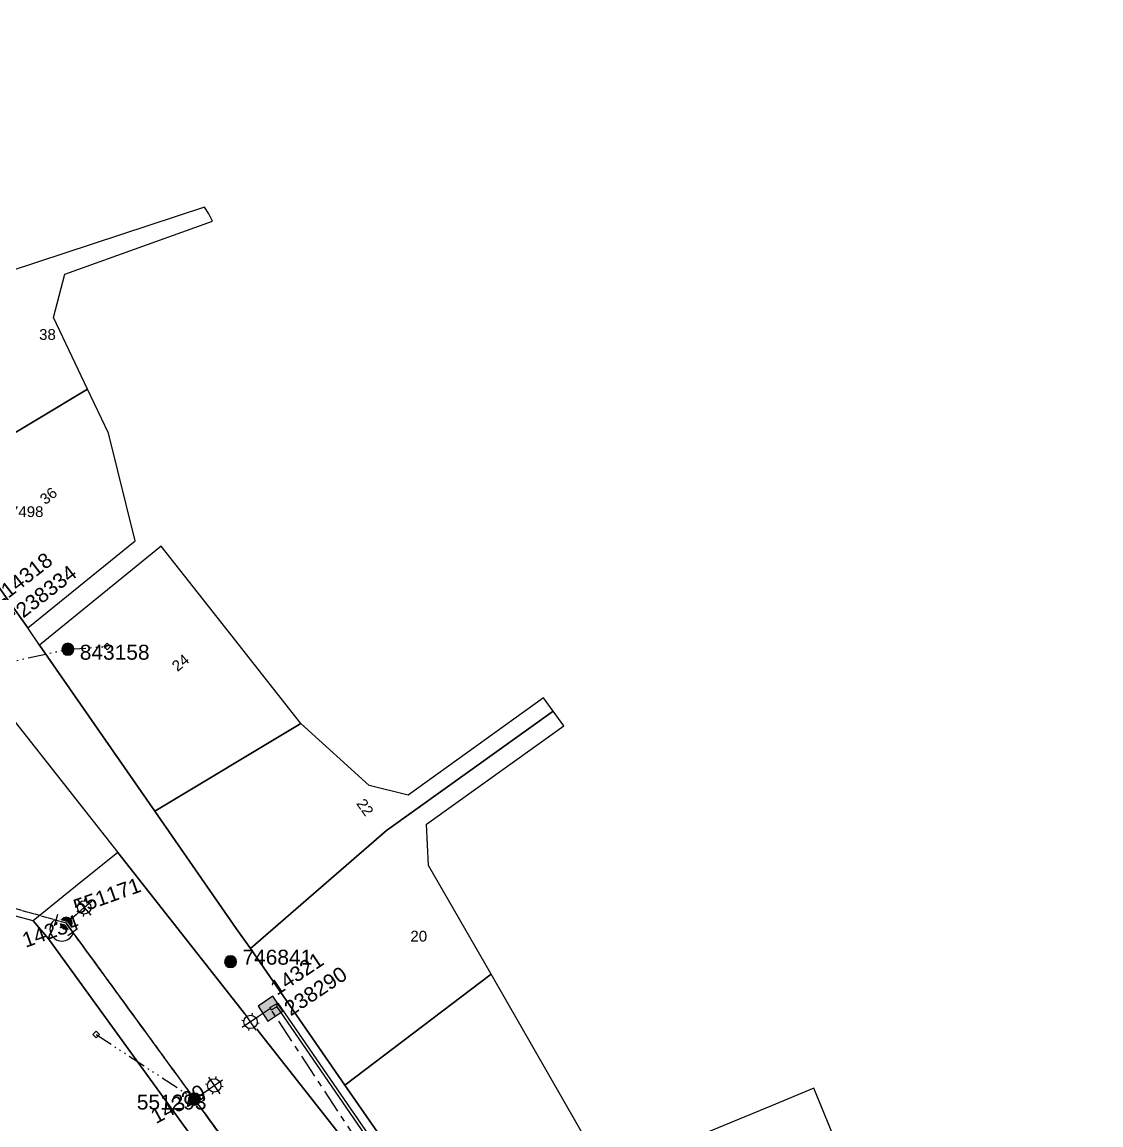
# Model space of a CAD drawing. Header units: metres. Extents: x 310735 to 311241, y 6267063 to 6267603.
# Drawn here: x 311036.2 to 311216.6, y 6267419 to 6267603.5 of the extents above; entities that cross this region are included whole.
import ezdxf
from ezdxf.enums import TextEntityAlignment as Align

# ---------------------------------------------------------------- set-up
doc = ezdxf.new("R2010")
doc.units = ezdxf.units.M
for name, pattern in [('Cable Exist OH', [1, 1, 0]), ('Cable Exist UG', [7, 4, -1, 1, -1]), ('PHANTOMX2', [6.6, 3, -0.75, 0.2, -0.75, 0.2, -0.75, 0.2, -0.75])]:
    doc.linetypes.add(name, pattern=pattern)
doc.layers.get('0').update_dxf_attribs({"color": 6})
for name, color, linetype, lineweight in [('_User_LV_Exist', 5, 'Continuous', 35), ('Cadastre Land Parcels_SP_EXT', 118, 'Continuous', 15), ('Cadastre Roads_SP_EXT', 218, 'Continuous', 15), ('Mains_HV_EXT', 13, 'Continuous', 25), ('Mains_LV_EXT', 163, 'Continuous', 25), ('Mains_SL_EXT', 131, 'Continuous', 25), ('Services_SP_EXT', 42, 'PHANTOMX2', 20)]:
    doc.layers.add(name, color=color, linetype=linetype, lineweight=lineweight)
for name, color, linetype in [('Duct_SP_EXT', 30, 'Continuous'), ('Equip_SP_SL_EXT', 7, 'Continuous'), ('SupportsOH_SP_TR_HV_LV_SL_EXT', 7, 'Continuous'), ('SupportsUG_SP_LV_SL_EXT', 7, 'Continuous')]:
    doc.layers.add(name, color=color, linetype=linetype)
doc.styles.add('COLUMN_LABEL', font='arial.ttf', dxfattribs={"height": 2})
doc.styles.add('iecARIAL', font='arial.ttf', dxfattribs={"height": 2})
doc.styles.add('POLE_LABEL', font='arial.ttf', dxfattribs={"height": 2})
doc.styles.add('SL_LABEL', font='arial.ttf', dxfattribs={"height": 2})
doc.styles.get("Standard").update_dxf_attribs({"font": 'arial.ttf'})

# ---------------------------------------------------------------- blocks, each defined once
blk = doc.blocks.new('COLUMN_EXT')
blk.add_hatch(color=256).paths.add_polyline_path([(1.5, -1.5), (1.5, 1.5), (-1.5, 1.5), (-1.5, -1.5)])
blk.add_lwpolyline([(1.5, 1.5), (-1.5, 1.5), (-1.5, -1.5), (1.5, -1.5)], close=True)
at = {"flags": 9}
for tag, p in [('SUBURB', (-1.81, 1.8)), ('NOTES', (-1.81, 2)), ('COLUMN_TYPE', (-1.81, 0.4)), ('STREETNAME', (-1.81, 1.6)), ('OWNED_BY', (-1.81, 0.6)), ('LOCATION', (-1.81, 1.4)), ('LEGEND', (-1.81, 1.2)), ('USAGE', (-1.81, 1)), ('STATE', (-1.81, 0.8))]:
    blk.add_attdef(tag, text='', height=0.2, rotation=180, dxfattribs=at).set_placement(p, align=Align.MIDDLE_LEFT)
at = {"flags": 1}
blk.add_attdef('Z', (-1.81, 2.35), '', height=0.2, rotation=180, dxfattribs=at)
at = {"flags": 9}
for tag, style, p in [('STRUCTURE_PLANT_NUMBER', 'POLE_LABEL', (-1.81, -0.03)), ('STREET_CODE', 'COLUMN_LABEL', (-1.81, 0.2))]:
    blk.add_attdef(tag, text='', height=0.2, rotation=180, dxfattribs=dict(at, style=style)).set_placement(p, align=Align.MIDDLE_LEFT)
at = {"style": 'COLUMN_LABEL', "width": 0.9, "flags": 8}
blk.add_attdef('ASSET_NUM', text='', height=2, rotation=270, dxfattribs=at).set_placement((2, -4), align=Align.MIDDLE_LEFT)
blk = doc.blocks.new('SL_LANTERN_EXT')
at = {"flags": 9}
for tag, p in [('LRATECODE', (-7.4, 0)), ('LOUTREACHVOCAB', (-7.2, 0)), ('LOUTREACH', (-7, 0)), ('LANTNUMBER', (-6.6, 0)), ('LNEW', (-6.4, 0)), ('LMASTVOCAB', (-6.2, 0)), ('LMAST', (-6, 0)), ('LLAMPVOCAB', (-5.8, 0)), ('LLAMP', (-5.6, 0)), ('LEXIST', (-5.4, 0)), ('LCHARGE3PERCENT', (-5.2, 0)), ('LCHARGE3', (-5, 0)), ('LCHARGE2PERCENT', (-4.8, 0)), ('LCHARGE2', (-4.6, 0)), ('LCHARGE1PERCENT', (-4.4, 0)), ('LCHARGE1', (-4.2, 0)), ('LCATEGORY', (-4, 0)), ('LBRACKETVOCAB', (-3.8, 0)), ('LBRACKET', (-3.6, 0)), ('LKINGHEIGHT', (-3.4, 0)), ('CREPLACE', (-3.2, 0)), ('CREMOVE', (-3, 0)), ('CNUMBER', (-2.8, 0)), ('CNEW', (-2.6, 0)), ('CEXIST', (-2.4, 0)), ('USAGE', (-2.2, 0)), ('STATE', (-2, 0)), ('OWNED_BY', (-1.8, 0)), ('ORIENTATION', (-1.6, 0)), ('OPERATING_VOLTAGE', (-1.4, 0)), ('NO_PHASES', (-1.2, 0)), ('LANTERN_TYPE', (-1, 0)), ('LANTERN_PURPOSE', (-0.8, 0)), ('CONTROL_TYPE', (-0.6, 0)), ('CONSTRUCTED_VOLTAGE', (-0.4, 0))]:
    blk.add_attdef(tag, text='', height=0.001, rotation=270, dxfattribs=at).set_placement(p, align=Align.MIDDLE_LEFT)
at = {"style": 'SL_LABEL', "flags": 9}
blk.add_attdef('STREET_CODE', text='', height=0.001, rotation=270, dxfattribs=at).set_placement((0, 0), align=Align.MIDDLE_LEFT)
at = {"flags": 1}
blk.add_attdef('Z', (0, 0), '', height=0.001, rotation=270, dxfattribs=at)
at = {"width": 0.9}
blk.add_attdef('LNUMBER', text='', height=1, dxfattribs=at).set_placement((7, -1), align=Align.MIDDLE_LEFT)
at = {"flags": 9}
for tag, p in [('LREMOVE', (0, -7.6)), ('LREPLACE', (0, -7.8)), ('LTYPE', (0, -8)), ('LTYPEVOCAB', (0, -8.2)), ('LEGEND', (0, -8.4)), ('SUBURB', (0, -8.6)), ('STREETNAME', (0, -8.8)), ('LOCATION', (0, -9)), ('NOTES', (0, -9.2)), ('MAINTAINED_BY', (0, -9.86))]:
    blk.add_attdef(tag, text='', height=0.001, dxfattribs=at).set_placement(p, align=Align.MIDDLE_LEFT)
blk.add_attdef('OPERATED_BY', (0, -9.61), '', height=0.001, dxfattribs=at)
blk.add_wipeout([(5.69, 0), (5.06, -1.06), (4, -1.69), (2.94, -1.06), (2.31, 0), (2.94, 1.06), (4, 1.69), (5.06, 1.06)])
for p, q in [((0, 0), (4, 0)), ((2.94, 1.06), (3.2, 0.8)), ((4, 1.69), (4, 0)), ((5.06, 1.06), (4.8, 0.8)), ((2.94, -1.06), (3.2, -0.8)), ((4, 0), (5.69, 0)), ((4, 0), (4, -1.69)), ((5.06, -1.06), (4.8, -0.8))]:
    blk.add_line(p, q)
blk.add_circle((4, 0), 1.12)
blk = doc.blocks.new('CCP_EXT')
at = {"flags": 9}
for tag, p in [('STATE', (0, -1.8)), ('LIFE_SUPPORT', (0, -1.6)), ('NOTES', (0, -2))]:
    blk.add_attdef(tag, text='', height=0.2, dxfattribs=at).set_placement(p, align=Align.MIDDLE_LEFT)
blk.add_wipeout([(0, 0.57), (0.57, 0), (0, -0.57), (-0.57, 0)])
blk.add_lwpolyline([(-0.57, 0), (0, 0.57), (0.57, 0), (0, -0.57), (-0.57, 0)])
at = {"flags": 1}
blk.add_attdef('Z', (0, 0), '', height=0.2, dxfattribs=at)
at = {"flags": 9}
for tag, p in [('CCP_TYPE', (0, 0)), ('CONSTRUCTED_VOLTAGE', (0, -0.2)), ('OPERATING_VOLTAGE', (0, -0.6)), ('ORIENTATION', (0, -0.8)), ('OWNED_BY', (0, -1)), ('NO_PHASES', (0, -0.4)), ('USAGE', (0, -1.2)), ('LEGEND', (0, -1.4))]:
    blk.add_attdef(tag, text='', height=0.2, dxfattribs=at).set_placement(p, align=Align.MIDDLE_LEFT)
blk = doc.blocks.new('POLE_EXT')
blk.add_hatch(color=256).paths.add_polyline_path([(-1, 0, 1), (1, 0, 1)])
blk.add_lwpolyline([(-1, 0, 1), (1, 0, 1)], format="xyb", close=True)
at = {"flags": 8}
blk.add_attdef('pNumber', text='', height=2, dxfattribs=at).set_placement((2.5, 2.5), align=Align.MIDDLE_CENTER)
at = {"style": 'POLE_LABEL', "flags": 9}
for tag, p in [('STRUCTURE_PLANT_NUMBER', (1.35, 0.03)), ('STREET_CODE', (1.35, -0.2))]:
    blk.add_attdef(tag, text='', height=0.2, dxfattribs=at).set_placement(p, align=Align.MIDDLE_LEFT)
at = {"flags": 9}
for tag, p in [('OWNED_BY', (1.35, -0.4)), ('SPECIAL_USE', (1.35, -0.8)), ('STATE', (1.35, -1)), ('cLV', (1.35, -1.4)), ('hDepth', (1.35, -1.6)), ('hDia', (1.35, -1.8)), ('PARENT', (1.35, -0.6)), ('USAGE', (1.35, -1.2)), ('cHV', (1.35, -2)), ('cLinedev', (1.35, -3.4)), ('LBRACKET', (1.35, -2.2)), ('LExisting', (1.35, -2.4)), ('LANTNUMBER', (1.35, -2.6)), ('LOther', (1.35, -2.8)), ('LRemove', (1.35, -3)), ('LEGEND', (1.35, -3.2)), ('LOCATION', (1.35, -3.6)), ('pExisting', (1.35, -3.8)), ('pFooting', (1.35, -4.4)), ('pNew', (1.35, -4.6)), ('pRelocate', (1.35, -5)), ('pRemove', (1.35, -5.2)), ('pReplace', (1.35, -5.4)), ('pStay', (1.35, -5.6)), ('PFNUMBER', (1.35, -4)), ('NEWPFNUMBER', (1.35, -4.2)), ('pType', (1.35, -5.8)), ('cspan', (1.35, -6)), ('STREETNAME', (1.35, -6.2)), ('SUBURB', (1.35, -6.4)), ('OPERATED_BY', (1.36, -7.01)), ('NOTES', (1.35, -6.6)), ('MAINTAINED_BY', (1.36, -6.81))]:
    blk.add_attdef(tag, text='', height=0.2, dxfattribs=at).set_placement(p, align=Align.MIDDLE_LEFT)
at = {"flags": 1}
blk.add_attdef('Z', (1.35, -7.33), '', height=0.2, dxfattribs=at)
blk = doc.blocks.new('*U487')
at = {"width": 0.9}
blk.add_attdef('LNUMBER', text='', height=1, rotation=41.4376, dxfattribs=at).set_placement((5.91, 3.88), align=Align.MIDDLE_LEFT)
at = {"flags": 9}
for tag, p in [('LRATECODE', (-7.4, 0)), ('LOUTREACHVOCAB', (-7.2, 0)), ('LOUTREACH', (-7, 0)), ('LANTNUMBER', (-6.6, 0)), ('LNEW', (-6.4, 0)), ('LMASTVOCAB', (-6.2, 0)), ('LMAST', (-6, 0)), ('LLAMPVOCAB', (-5.8, 0)), ('LLAMP', (-5.6, 0)), ('LEXIST', (-5.4, 0)), ('LCHARGE3PERCENT', (-5.2, 0)), ('LCHARGE3', (-5, 0)), ('LCHARGE2PERCENT', (-4.8, 0)), ('LCHARGE2', (-4.6, 0)), ('LCHARGE1PERCENT', (-4.4, 0)), ('LCHARGE1', (-4.2, 0)), ('LCATEGORY', (-4, 0)), ('LBRACKETVOCAB', (-3.8, 0)), ('LBRACKET', (-3.6, 0)), ('LKINGHEIGHT', (-3.4, 0)), ('CREPLACE', (-3.2, 0)), ('CREMOVE', (-3, 0)), ('CNUMBER', (-2.8, 0)), ('CNEW', (-2.6, 0)), ('CEXIST', (-2.4, 0)), ('USAGE', (-2.2, 0)), ('STATE', (-2, 0)), ('OWNED_BY', (-1.8, 0)), ('ORIENTATION', (-1.6, 0)), ('OPERATING_VOLTAGE', (-1.4, 0)), ('NO_PHASES', (-1.2, 0)), ('LANTERN_TYPE', (-1, 0)), ('LANTERN_PURPOSE', (-0.8, 0)), ('CONTROL_TYPE', (-0.6, 0)), ('CONSTRUCTED_VOLTAGE', (-0.4, 0))]:
    blk.add_attdef(tag, text='', height=0.001, rotation=270, dxfattribs=at).set_placement(p, align=Align.MIDDLE_LEFT)
at = {"style": 'SL_LABEL', "flags": 9}
blk.add_attdef('STREET_CODE', text='', height=0.001, rotation=270, dxfattribs=at).set_placement((0, 0), align=Align.MIDDLE_LEFT)
at = {"flags": 1}
blk.add_attdef('Z', (0, 0), '', height=0.001, rotation=270, dxfattribs=at)
at = {"flags": 9}
for tag, p in [('LREMOVE', (0, -7.6)), ('LREPLACE', (0, -7.8)), ('LTYPE', (0, -8)), ('LTYPEVOCAB', (0, -8.2)), ('LEGEND', (0, -8.4)), ('SUBURB', (0, -8.6)), ('STREETNAME', (0, -8.8)), ('LOCATION', (0, -9)), ('NOTES', (0, -9.2)), ('MAINTAINED_BY', (0, -9.86))]:
    blk.add_attdef(tag, text='', height=0.001, dxfattribs=at).set_placement(p, align=Align.MIDDLE_LEFT)
blk.add_attdef('OPERATED_BY', (0, -9.61), '', height=0.001, dxfattribs=at)
blk.add_wipeout([(4.26, 3.76), (4.5, 2.55), (4.12, 1.38), (2.91, 1.15), (1.73, 1.53), (1.5, 2.74), (1.88, 3.91), (3.09, 4.14)])
for p, q in [((1.88, 3.91), (3, 2.65)), ((3, 2.65), (4.26, 3.76)), ((3.09, 4.14), (3.07, 3.77)), ((0, 0), (3, 2.65)), ((1.5, 2.74), (1.88, 2.72)), ((3, 2.65), (4.12, 1.38)), ((4.5, 2.55), (4.12, 2.58)), ((2.91, 1.15), (2.93, 1.52))]:
    blk.add_line(p, q)
blk.add_circle((3, 2.65), 1.12)
blk = doc.blocks.new('*U485')
at = {"width": 0.9}
blk.add_attdef('LNUMBER', text='', height=1, rotation=34.7849, dxfattribs=at).set_placement((6.32, 3.17), align=Align.MIDDLE_LEFT)
at = {"flags": 9}
for tag, p in [('LRATECODE', (-7.4, 0)), ('LOUTREACHVOCAB', (-7.2, 0)), ('LOUTREACH', (-7, 0)), ('LANTNUMBER', (-6.6, 0)), ('LNEW', (-6.4, 0)), ('LMASTVOCAB', (-6.2, 0)), ('LMAST', (-6, 0)), ('LLAMPVOCAB', (-5.8, 0)), ('LLAMP', (-5.6, 0)), ('LEXIST', (-5.4, 0)), ('LCHARGE3PERCENT', (-5.2, 0)), ('LCHARGE3', (-5, 0)), ('LCHARGE2PERCENT', (-4.8, 0)), ('LCHARGE2', (-4.6, 0)), ('LCHARGE1PERCENT', (-4.4, 0)), ('LCHARGE1', (-4.2, 0)), ('LCATEGORY', (-4, 0)), ('LBRACKETVOCAB', (-3.8, 0)), ('LBRACKET', (-3.6, 0)), ('LKINGHEIGHT', (-3.4, 0)), ('CREPLACE', (-3.2, 0)), ('CREMOVE', (-3, 0)), ('CNUMBER', (-2.8, 0)), ('CNEW', (-2.6, 0)), ('CEXIST', (-2.4, 0)), ('USAGE', (-2.2, 0)), ('STATE', (-2, 0)), ('OWNED_BY', (-1.8, 0)), ('ORIENTATION', (-1.6, 0)), ('OPERATING_VOLTAGE', (-1.4, 0)), ('NO_PHASES', (-1.2, 0)), ('LANTERN_TYPE', (-1, 0)), ('LANTERN_PURPOSE', (-0.8, 0)), ('CONTROL_TYPE', (-0.6, 0)), ('CONSTRUCTED_VOLTAGE', (-0.4, 0))]:
    blk.add_attdef(tag, text='', height=0.001, rotation=270, dxfattribs=at).set_placement(p, align=Align.MIDDLE_LEFT)
at = {"style": 'SL_LABEL', "flags": 9}
blk.add_attdef('STREET_CODE', text='', height=0.001, rotation=270, dxfattribs=at).set_placement((0, 0), align=Align.MIDDLE_LEFT)
at = {"flags": 1}
blk.add_attdef('Z', (0, 0), '', height=0.001, rotation=270, dxfattribs=at)
at = {"flags": 9}
for tag, p in [('LREMOVE', (0, -7.6)), ('LREPLACE', (0, -7.8)), ('LTYPE', (0, -8)), ('LTYPEVOCAB', (0, -8.2)), ('LEGEND', (0, -8.4)), ('SUBURB', (0, -8.6)), ('STREETNAME', (0, -8.8)), ('LOCATION', (0, -9)), ('NOTES', (0, -9.2)), ('MAINTAINED_BY', (0, -9.86))]:
    blk.add_attdef(tag, text='', height=0.001, dxfattribs=at).set_placement(p, align=Align.MIDDLE_LEFT)
blk.add_attdef('OPERATED_BY', (0, -9.61), '', height=0.001, dxfattribs=at)
blk.add_wipeout([(4.67, 3.24), (4.76, 2.02), (4.25, 0.9), (3.02, 0.81), (1.9, 1.32), (1.81, 2.55), (2.32, 3.67), (3.55, 3.76)])
for p, q in [((3.55, 3.76), (3.48, 3.39)), ((0, 0), (3.29, 2.28)), ((1.81, 2.55), (2.18, 2.48)), ((2.32, 3.67), (3.29, 2.28)), ((3.29, 2.28), (4.67, 3.24)), ((3.29, 2.28), (4.25, 0.9)), ((4.76, 2.02), (4.39, 2.08)), ((3.02, 0.81), (3.09, 1.17))]:
    blk.add_line(p, q)
blk.add_circle((3.29, 2.28), 1.12)
blk = doc.blocks.new('*U486')
at = {"width": 0.9}
blk.add_attdef('LNUMBER', text='', height=1, rotation=89.9993, dxfattribs=at).set_placement((1, 7), align=Align.MIDDLE_LEFT)
at = {"flags": 9}
for tag, p in [('LRATECODE', (-7.4, 0)), ('LOUTREACHVOCAB', (-7.2, 0)), ('LOUTREACH', (-7, 0)), ('LANTNUMBER', (-6.6, 0)), ('LNEW', (-6.4, 0)), ('LMASTVOCAB', (-6.2, 0)), ('LMAST', (-6, 0)), ('LLAMPVOCAB', (-5.8, 0)), ('LLAMP', (-5.6, 0)), ('LEXIST', (-5.4, 0)), ('LCHARGE3PERCENT', (-5.2, 0)), ('LCHARGE3', (-5, 0)), ('LCHARGE2PERCENT', (-4.8, 0)), ('LCHARGE2', (-4.6, 0)), ('LCHARGE1PERCENT', (-4.4, 0)), ('LCHARGE1', (-4.2, 0)), ('LCATEGORY', (-4, 0)), ('LBRACKETVOCAB', (-3.8, 0)), ('LBRACKET', (-3.6, 0)), ('LKINGHEIGHT', (-3.4, 0)), ('CREPLACE', (-3.2, 0)), ('CREMOVE', (-3, 0)), ('CNUMBER', (-2.8, 0)), ('CNEW', (-2.6, 0)), ('CEXIST', (-2.4, 0)), ('USAGE', (-2.2, 0)), ('STATE', (-2, 0)), ('OWNED_BY', (-1.8, 0)), ('ORIENTATION', (-1.6, 0)), ('OPERATING_VOLTAGE', (-1.4, 0)), ('NO_PHASES', (-1.2, 0)), ('LANTERN_TYPE', (-1, 0)), ('LANTERN_PURPOSE', (-0.8, 0)), ('CONTROL_TYPE', (-0.6, 0)), ('CONSTRUCTED_VOLTAGE', (-0.4, 0))]:
    blk.add_attdef(tag, text='', height=0.001, rotation=270, dxfattribs=at).set_placement(p, align=Align.MIDDLE_LEFT)
at = {"style": 'SL_LABEL', "flags": 9}
blk.add_attdef('STREET_CODE', text='', height=0.001, rotation=270, dxfattribs=at).set_placement((0, 0), align=Align.MIDDLE_LEFT)
at = {"flags": 1}
blk.add_attdef('Z', (0, 0), '', height=0.001, rotation=270, dxfattribs=at)
at = {"flags": 9}
for tag, p in [('LREMOVE', (0, -7.6)), ('LREPLACE', (0, -7.8)), ('LTYPE', (0, -8)), ('LTYPEVOCAB', (0, -8.2)), ('LEGEND', (0, -8.4)), ('SUBURB', (0, -8.6)), ('STREETNAME', (0, -8.8)), ('LOCATION', (0, -9)), ('NOTES', (0, -9.2)), ('MAINTAINED_BY', (0, -9.86))]:
    blk.add_attdef(tag, text='', height=0.001, dxfattribs=at).set_placement(p, align=Align.MIDDLE_LEFT)
blk.add_attdef('OPERATED_BY', (0, -9.61), '', height=0.001, dxfattribs=at)
blk.add_wipeout([(0, 5.69), (1.06, 5.06), (1.69, 4), (1.06, 2.94), (0, 2.31), (-1.06, 2.94), (-1.69, 4), (-1.06, 5.06)])
for p, q in [((0, 4), (0, 5.69)), ((-1.69, 4), (0, 4)), ((-1.06, 5.06), (-0.8, 4.8)), ((0, 4), (1.69, 4)), ((0, 0), (0, 4)), ((1.06, 5.06), (0.8, 4.8)), ((-1.06, 2.94), (-0.8, 3.2)), ((1.06, 2.94), (0.8, 3.2))]:
    blk.add_line(p, q)
blk.add_circle((0, 4), 1.12)
blk = doc.blocks.new('End Shackle_EXT')
at = {"flags": 9}
for tag, p in [('USAGE', (0, -1.4)), ('NOTES', (0, -1.6))]:
    blk.add_attdef(tag, text='', height=0.2, dxfattribs=at).set_placement(p, align=Align.MIDDLE_LEFT)
blk.add_wipeout([(0, 0.25), (1.81, 0.25), (1.82, -0.25), (0, -0.25)])
blk.add_line((1.81, -1), (1.81, 1))
at = {"flags": 1}
blk.add_attdef('Z', (0, 0), '', height=0.2, dxfattribs=at)
at = {"flags": 9}
for tag, p in [('CONNECTOR_TYPE', (0, 0)), ('CONSTRUCTED_VOLTAGE', (0, -0.2)), ('OPERATING_VOLTAGE', (0, -0.6)), ('ORIENTATION', (0, -0.8)), ('OWNED_BY', (0, -1)), ('STATE', (0, -1.2)), ('NO_PHASES', (0, -0.4))]:
    blk.add_attdef(tag, text='', height=0.2, dxfattribs=at).set_placement(p, align=Align.MIDDLE_LEFT)

msp = doc.modelspace()

# ---------------------------------------------------------------- linework, layer by layer
at = {"layer": 'Cadastre Land Parcels_SP_EXT', "linetype": 'Continuous'}
for points in [[(311108.067, 6267400.125), (311107.366, 6267401.027), (311090.229, 6267425.704), (311074.415, 6267448.527), (311072.049, 6267451.912), (311058.426, 6267471.514), (311039.132, 6267499.292), (311037.205, 6267502.19), (311029.036, 6267513.624), (311021.527, 6267526.697), (311016.311, 6267535.68), (311010.073, 6267548.368), (310994.601, 6267579.006), (310982.476, 6267603.484), (310975.109, 6267600.321), (311007.635, 6267521.223), (311034.286, 6267487.419), (311052.247, 6267464.635), (311100.151, 6267403.701), (311103.819, 6267398.42), (311108.067, 6267400.125)], [(311068.1, 6267570.181), (311067.466, 6267571.391), (311066.742, 6267572.548), (311034.087, 6267561.793), (311010.073, 6267548.368), (311016.311, 6267535.68), (311021.527, 6267526.697), (311047.156, 6267542.075), (311041.504, 6267554.062), (311043.366, 6267561.3), (311068.1, 6267570.181)], [(311055.154, 6267516.73), (311050.683, 6267534.734), (311047.156, 6267542.075), (311021.527, 6267526.697), (311029.036, 6267513.624), (311037.205, 6267502.19), (311055.154, 6267516.73)], [(311058.426, 6267471.514), (311082.828, 6267486.167), (311071.158, 6267501.057), (311059.499, 6267515.816), (311039.132, 6267499.292), (311058.426, 6267471.514)], [(311074.415, 6267448.527), (311097.178, 6267468.309), (311125.032, 6267488.218), (311123.443, 6267490.448), (311100.786, 6267474.216), (311094.253, 6267475.789), (311082.828, 6267486.167), (311058.426, 6267471.514), (311072.049, 6267451.912), (311074.415, 6267448.527)], [(311090.229, 6267425.704), (311114.646, 6267444.243), (311104.208, 6267462.406), (311103.866, 6267469.37), (311126.794, 6267485.779), (311125.032, 6267488.218), (311097.178, 6267468.309), (311074.415, 6267448.527), (311090.229, 6267425.704)], [(311064.409, 6267417.388), (311040.647, 6267450.179), (311038.119, 6267453.179), (311032.334, 6267454.684), (311006.632, 6267444.965), (311036.211, 6267401.5), (311064.409, 6267417.388)], [(311133.836, 6267410.797), (311114.646, 6267444.243), (311090.229, 6267425.704), (311107.366, 6267401.027), (311108.067, 6267400.125), (311133.836, 6267410.797)], [(311176.352, 6267406.291), (311168.629, 6267425.216), (311161.538, 6267422.259), (311133.836, 6267410.797), (311108.067, 6267400.125), (311126.227, 6267376.662), (311165.107, 6267392.441), (311180.009, 6267398.509), (311213.777, 6267385.662), (311214.659, 6267386.745), (311215.608, 6267387.765), (311216.617, 6267388.702), (311177.607, 6267403.514), (311176.352, 6267406.291)]]:
    msp.add_lwpolyline(points, close=True, dxfattribs=at)
at = {"layer": 'Mains_LV_EXT', "linetype": 'Continuous'}
msp.add_lwpolyline([(311041.728, 6267453.411, 1.3711784), (311044.794, 6267451.149)], format="xyb", dxfattribs=at)

# ---------------------------------------------------------------- block references
at = {"layer": 'SupportsUG_SP_LV_SL_EXT'}
ref = msp.add_blockref('COLUMN_EXT', (311077.767, 6267438.499), dxfattribs=dict(at, rotation=123.6088909935617))
ref.add_attrib('ASSET_NUM', '238290', dxfattribs={"layer": '0', "height": 2.5, "rotation": 33.71717, "style": 'COLUMN_LABEL'}).set_placement((311079.767, 6267439.249), align=Align.TOP_LEFT)

# ---------------------------------------------------------------- texts
at = {"layer": 'Cadastre Land Parcels_SP_EXT'}
for s, p in [('38', (311039.087, 6267550.336)), ('20', (311101.165, 6267449.714))]:
    msp.add_text(s, height=1.8, dxfattribs=at).set_placement(p)
for s, rotation, p in [('36', 39.07426, (311040.127, 6267522.675)), ('24', 38.99615, (311062.209, 6267494.769)), ('22', 305.51059, (311092.046, 6267472.789))]:
    msp.add_text(s, height=1.8, rotation=rotation, dxfattribs=at).set_placement(p)
at = {"layer": 'Duct_SP_EXT'}
msp.add_text('FB7498', height=1.8, dxfattribs=at).set_placement((311031.007, 6267520.708))

# ---------------------------------------------------------------- next in the draw order: block references
at = {"layer": 'Equip_SP_SL_EXT'}
ref = msp.add_blockref('SL_LANTERN_EXT', (311032.895, 6267504.937), dxfattribs=dict(at, rotation=124.1901248457331))
ref.add_attrib('ASSET_NUM', '14318', dxfattribs={"layer": '0', "height": 2.5, "rotation": 37.97928, "style": 'iecARIAL'}).set_placement((311034.395, 6267506.437), align=Align.BOTTOM_LEFT)
at = {"layer": 'Services_SP_EXT'}
msp.add_blockref('CCP_EXT', (311050.471, 6267499.047), dxfattribs=at)
at = {"layer": 'Services_SP_EXT', "rotation": 90.0000000000002}
msp.add_blockref('CCP_EXT', (311048.626, 6267434.185), dxfattribs=at)

# ---------------------------------------------------------------- next in the draw order: linework, layer by layer
at = {"layer": 'Cadastre Roads_SP_EXT', "linetype": 'Continuous'}
msp.add_lwpolyline([(311100.151, 6267403.701), (311052.247, 6267464.635), (311045.183, 6267458.907), (311038.119, 6267453.179), (311040.647, 6267450.179), (311064.409, 6267417.389), (311095.133, 6267375.184), (311122.885, 6267336.98), (311153.977, 6267294.177), (311182.813, 6267254.598), (311190.888, 6267242.283), (311203.194, 6267251.771), (311215.499, 6267261.259), (311194.566, 6267288.354), (311178.353, 6267309.347), (311161.199, 6267331.613), (311156.514, 6267337.644), (311142.827, 6267355.266), (311126.227, 6267376.662), (311108.067, 6267400.125), (311103.819, 6267398.42), (311100.151, 6267403.701)], close=True, dxfattribs=at)
at = {"layer": 'Services_SP_EXT'}
msp.add_lwpolyline([(311011.454, 6267491.482), (311043.895, 6267498.597), (311050.472, 6267499.047)], dxfattribs=at)

# ---------------------------------------------------------------- next in the draw order: block references
at = {"layer": '_User_LV_Exist'}
ref = msp.add_blockref('COLUMN_EXT', (311032.895, 6267504.937), dxfattribs=dict(at, rotation=124.1901248457331))
ref.add_attrib('ASSET_NUM', '238334', dxfattribs={"layer": '0', "height": 2.5, "rotation": 37.97928, "style": 'COLUMN_LABEL'}).set_placement((311034.895, 6267505.687), align=Align.TOP_LEFT)
at = {"layer": 'SupportsOH_SP_TR_HV_LV_SL_EXT'}
ref = msp.add_blockref('POLE_EXT', (311043.895, 6267498.597), dxfattribs=at)
ref.add_attrib('ASSET_NUM', '843158', dxfattribs={"layer": '0', "height": 2.5, "style": 'POLE_LABEL'}).set_placement((311045.895, 6267499.347), align=Align.TOP_LEFT)
at = {"layer": 'SupportsUG_SP_LV_SL_EXT'}
ref = msp.add_blockref('COLUMN_EXT', (311032.895, 6267504.937), dxfattribs=dict(at, rotation=124.1901248457331))
ref.add_attrib('ASSET_NUM', '238334', dxfattribs={"layer": '0', "height": 2.5, "rotation": 37.97928, "style": 'COLUMN_LABEL'}).set_placement((311034.895, 6267505.687), align=Align.TOP_LEFT)

# ---------------------------------------------------------------- next in the draw order: block references
at = {"layer": 'Equip_SP_SL_EXT'}
ref = msp.add_blockref('*U487', (311043.624, 6267452.772), dxfattribs=at)
ref.add_attrib('ASSET_NUM', '14234', dxfattribs={"layer": '0', "height": 2.5, "rotation": 19.61059, "style": 'iecARIAL'}).set_placement((311045.124, 6267454.272), align=Align.TOP_RIGHT)
ref = msp.add_blockref('*U486', (311077.767, 6267438.499), dxfattribs=dict(at, rotation=123.6088909935617))
ref.add_attrib('ASSET_NUM', '14321', dxfattribs={"layer": '0', "height": 2.5, "rotation": 33.71717, "style": 'iecARIAL'}).set_placement((311079.267, 6267439.999), align=Align.BOTTOM_LEFT)
ref = msp.add_blockref('*U485', (311065.077, 6267423.372), dxfattribs=at)
ref.add_attrib('ASSET_NUM', '14320', dxfattribs={"layer": '0', "height": 2.5, "rotation": 28.29899, "style": 'iecARIAL'}).set_placement((311066.577, 6267424.872), align=Align.MIDDLE_RIGHT)
at = {"layer": 'Services_SP_EXT', "rotation": 90.0000000000002}
msp.add_blockref('CCP_EXT', (311048.626, 6267434.185), dxfattribs=at)

# ---------------------------------------------------------------- next in the draw order: linework, layer by layer
at = {"layer": 'Duct_SP_EXT'}
for p, q in [((311077.654, 6267438.711), (311078.989, 6267439.424)), ((311078.837, 6267438.798), (311078.913, 6267439.111)), ((311078.989, 6267439.424), (311078.913, 6267439.111)), ((311078.989, 6267439.424), (311102.806, 6267404.854)), ((311077.654, 6267438.711), (311077.767, 6267438.499)), ((311077.88, 6267438.287), (311077.767, 6267438.499)), ((311077.88, 6267438.287), (311078.837, 6267438.798)), ((311078.837, 6267438.798), (311102.12, 6267405.003))]:
    msp.add_line(p, q, dxfattribs=at)
at = {"layer": 'Mains_LV_EXT', "linetype": 'Cable Exist OH'}
msp.add_lwpolyline([(311095.036, 6267381.459), (311065.077, 6267423.372)], dxfattribs=at)
at = {"layer": 'Mains_SL_EXT', "linetype": 'Cable Exist UG'}
msp.add_lwpolyline([(311100.602, 6267403.819), (311077.767, 6267438.499)], dxfattribs=at)
at = {"layer": 'Mains_SL_EXT', "linetype": 'Cable Exist OH'}
msp.add_lwpolyline([(311095.141, 6267382.057), (311065.077, 6267423.372)], dxfattribs=at)
at = {"layer": 'Services_SP_EXT'}
msp.add_lwpolyline([(311048.626, 6267434.185), (311065.077, 6267423.372)], dxfattribs=at)

# ---------------------------------------------------------------- next in the draw order: block references
at = {"layer": 'SupportsOH_SP_TR_HV_LV_SL_EXT'}
ref = msp.add_blockref('POLE_EXT', (311043.624, 6267452.772), dxfattribs=at)
ref.add_attrib('ASSET_NUM', '551171', dxfattribs={"layer": '0', "height": 2.5, "rotation": 19.54776, "style": 'POLE_LABEL'}).set_placement((311045.624, 6267453.522), align=Align.BOTTOM_LEFT)
ref = msp.add_blockref('POLE_EXT', (311071.092, 6267446.348), dxfattribs=at)
ref.add_attrib('ASSET_NUM', '746841', dxfattribs={"layer": '0', "height": 2.5, "style": 'POLE_LABEL'}).set_placement((311073.092, 6267447.098), align=Align.MIDDLE_LEFT)
ref = msp.add_blockref('POLE_EXT', (311065.077, 6267423.372), dxfattribs=at)
ref.add_attrib('ASSET_NUM', '551293', dxfattribs={"layer": '0', "height": 2.5, "style": 'POLE_LABEL'}).set_placement((311067.077, 6267424.122), align=Align.TOP_RIGHT)

# ---------------------------------------------------------------- next in the draw order: block references
at = {"layer": 'Mains_HV_EXT', "rotation": 306.0739321701779}
msp.add_blockref('End Shackle_EXT', (311043.624, 6267452.772), dxfattribs=at)

# ---------------------------------------------------------------- next in the draw order: block references
at = {"layer": 'Mains_HV_EXT', "rotation": 163.9181961599605}
msp.add_blockref('End Shackle_EXT', (311043.624, 6267452.772), dxfattribs=at)

# ---------------------------------------------------------------- next in the draw order: linework, layer by layer
at = {"layer": 'Mains_HV_EXT', "linetype": 'Cable Exist OH'}
msp.add_lwpolyline([(311043.624, 6267452.772), (311095.141, 6267382.057)], dxfattribs=at)
at = {"layer": 'Mains_LV_EXT', "linetype": 'Cable Exist OH'}
msp.add_lwpolyline([(311065.077, 6267423.372), (311043.624, 6267452.772)], dxfattribs=at)
at = {"layer": 'Mains_SL_EXT', "linetype": 'Cable Exist OH'}
for points in [[(311043.624, 6267452.772), (311027.796, 6267457.335)], [(311065.077, 6267423.372), (311043.624, 6267452.772)]]:
    msp.add_lwpolyline(points, dxfattribs=at)

doc.saveas('drawing.dxf')
